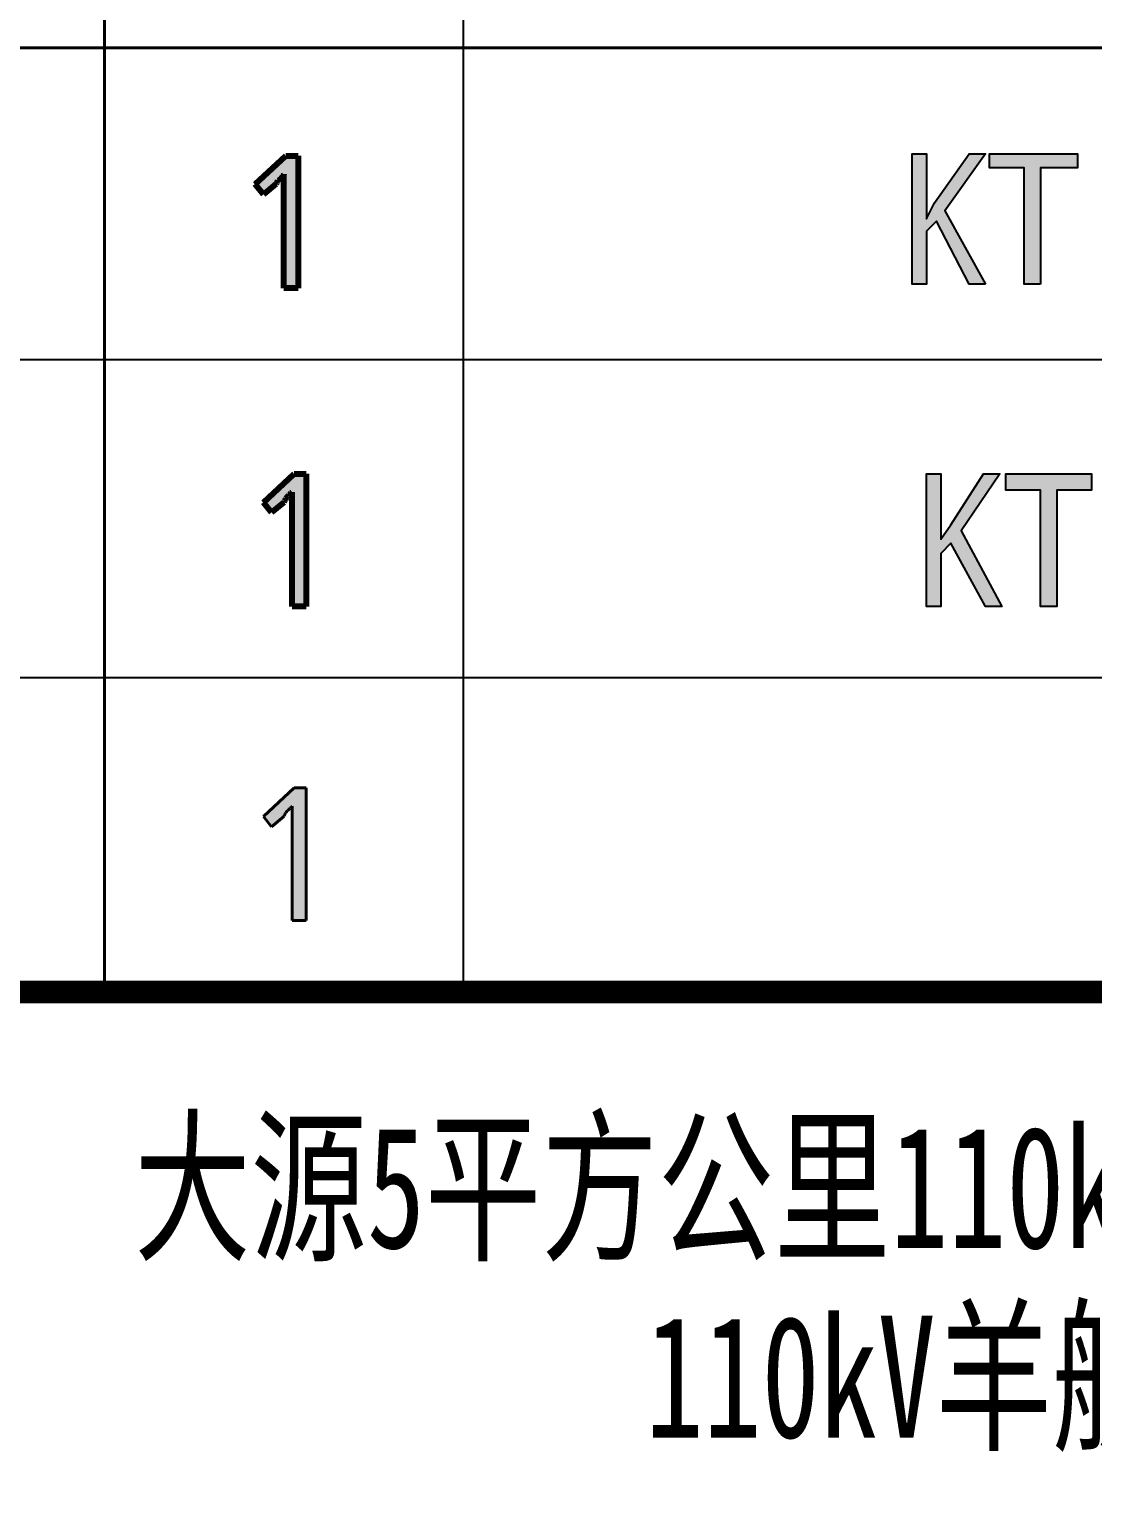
# Model space of a CAD drawing. Extents: x 457 to 4918, y -67 to 391.
# Drawn here: x 3565.27 to 3588.83, y -33.38 to -0.86 of the extents above; entities that cross this region are included whole.
import ezdxf

# ---------------------------------------------------------------- set-up
doc = ezdxf.new("R2010")
doc.units = 0
doc.header["$LTSCALE"] = 40
doc.header["$MEASUREMENT"] = 0
doc.layers.get('0').update_dxf_attribs({"linetype": 'CONTINUOUS'})
for name, color, linetype in [('at_Entity', 7, 'CONTINUOUS'), ('at_Solid', 7, 'CONTINUOUS'), ('图框', 7, 'CONTINUOUS')]:
    doc.layers.add(name, color=color, linetype=linetype)
doc.styles.add('宋体', font='', dxfattribs={"height": 3.75})
doc.styles.get('宋体').set_extended_font_data('宋体')

msp = doc.modelspace()

# ---------------------------------------------------------------- hatches: boundary and pattern name
at = {"layer": 'at_Solid'}
for points in [[(3571.224, -6.596), (3570.907, -6.596), (3570.907, -4.788), (3570.907, -4.728), (3570.907, -4.673), (3570.907, -4.64), (3570.907, -4.607), (3570.907, -4.547), (3570.907, -4.487), (3570.907, -4.44), (3570.907, -4.381), (3570.907, -4.347), (3570.907, -4.304), (3570.907, -4.259), (3570.907, -4.201), (3570.907, -4.167), (3570.907, -4.129), (3570.907, -4.098), (3570.907, -4.065), (3570.906, -4.072), (3570.901, -4.089), (3570.888, -4.104), (3570.862, -4.11), (3570.861, -4.136), (3570.856, -4.153), (3570.843, -4.155), (3570.817, -4.155), (3570.816, -4.182), (3570.811, -4.198), (3570.798, -4.201), (3570.772, -4.201), (3570.764, -4.227), (3570.748, -4.249), (3570.733, -4.265), (3570.726, -4.291), (3570.455, -4.517), (3570.274, -4.291), (3570.952, -3.658), (3571.224, -3.658)], [(3586.456, -6.506), (3586.095, -6.506), (3585.372, -5.105), (3585.146, -5.331), (3585.146, -6.506), (3584.829, -6.506), (3584.829, -3.613), (3585.146, -3.613), (3585.146, -5.059), (3585.326, -4.698), (3586.095, -3.613), (3586.456, -3.613), (3585.552, -4.879)], [(3587.677, -6.506), (3587.315, -6.506), (3587.315, -3.929), (3586.547, -3.929), (3586.547, -3.613), (3588.491, -3.613), (3588.491, -3.929), (3587.677, -3.929)], [(3571.404, -13.648), (3571.088, -13.648), (3571.088, -11.84), (3571.088, -11.78), (3571.088, -11.725), (3571.088, -11.692), (3571.088, -11.659), (3571.088, -11.598), (3571.088, -11.538), (3571.088, -11.492), (3571.088, -11.433), (3571.088, -11.398), (3571.088, -11.355), (3571.088, -11.311), (3571.088, -11.252), (3571.088, -11.218), (3571.088, -11.18), (3571.088, -11.149), (3571.088, -11.116), (3571.081, -11.124), (3571.064, -11.14), (3571.049, -11.155), (3571.043, -11.162), (3571.036, -11.169), (3571.019, -11.185), (3571.004, -11.2), (3570.998, -11.207), (3570.99, -11.214), (3570.974, -11.23), (3570.959, -11.245), (3570.952, -11.252), (3570.945, -11.279), (3570.929, -11.301), (3570.914, -11.316), (3570.907, -11.342), (3570.636, -11.568), (3570.455, -11.342), (3571.133, -10.71), (3571.404, -10.71)], [(3586.818, -13.648), (3586.456, -13.648), (3585.688, -12.247), (3585.462, -12.473), (3585.462, -13.648), (3585.146, -13.648), (3585.146, -10.71), (3585.462, -10.71), (3585.462, -12.156), (3585.688, -11.84), (3586.411, -10.71), (3586.773, -10.71), (3585.914, -11.975)], [(3588.039, -13.648), (3587.677, -13.648), (3587.677, -11.071), (3586.909, -11.071), (3586.909, -10.71), (3588.807, -10.71), (3588.807, -11.071), (3588.039, -11.071)], [(3571.404, -20.609), (3571.088, -20.609), (3571.088, -18.756), (3571.088, -18.721), (3571.088, -18.678), (3571.088, -18.634), (3571.088, -18.575), (3571.088, -18.54), (3571.088, -18.497), (3571.088, -18.453), (3571.088, -18.394), (3571.088, -18.353), (3571.088, -18.298), (3571.088, -18.253), (3571.088, -18.213), (3571.088, -18.179), (3571.088, -18.141), (3571.088, -18.11), (3571.088, -18.078), (3571.081, -18.085), (3571.064, -18.101), (3571.049, -18.116), (3571.043, -18.123), (3571.036, -18.13), (3571.019, -18.146), (3571.004, -18.161), (3570.998, -18.168), (3570.99, -18.175), (3570.974, -18.191), (3570.959, -18.206), (3570.952, -18.213), (3570.945, -18.24), (3570.929, -18.262), (3570.914, -18.277), (3570.907, -18.304), (3570.636, -18.53), (3570.455, -18.304), (3571.133, -17.671), (3571.404, -17.671)]]:
    msp.add_hatch(color=0, dxfattribs=at).paths.add_polyline_path(points)

# ---------------------------------------------------------------- linework, layer by layer
at = {"color": 0, "lineweight": 5}
msp.add_lwpolyline([(3655.027, -22.194), (3475.532, -22.194)], close=True, dxfattribs=at)
msp.add_lwpolyline([(3655.027, -22.194), (3475.532, -22.194)], close=True, dxfattribs=at)
msp.add_open_spline([(3475.532, -22.194), (3475.532, -22.194), (3655.027, -22.194), (3655.027, -22.194)], degree=3, dxfattribs=at)
at = {"layer": 'at_Entity', "color": 7, "lineweight": 40}
msp.add_line((3566.929, -22.191), (3566.929, 26.762), dxfattribs=at)
at = {"layer": 'at_Entity', "color": 0, "lineweight": 40}
for p, q in [((3654.937, -1.263), (3474.899, -1.263)), ((3570.455, -18.304), (3571.133, -17.671)), ((3571.133, -17.671), (3571.404, -17.671)), ((3571.404, -17.671), (3571.404, -20.609)), ((3570.952, -18.213), (3570.945, -18.24)), ((3570.959, -18.206), (3570.952, -18.213)), ((3570.974, -18.191), (3570.959, -18.206)), ((3570.99, -18.175), (3570.974, -18.191)), ((3570.998, -18.168), (3570.99, -18.175)), ((3571.004, -18.161), (3570.998, -18.168)), ((3571.019, -18.146), (3571.004, -18.161)), ((3571.036, -18.13), (3571.019, -18.146)), ((3571.043, -18.123), (3571.036, -18.13)), ((3571.049, -18.116), (3571.043, -18.123)), ((3571.064, -18.101), (3571.049, -18.116)), ((3571.081, -18.085), (3571.064, -18.101)), ((3571.088, -18.078), (3571.081, -18.085)), ((3571.088, -18.11), (3571.088, -18.078)), ((3571.088, -18.141), (3571.088, -18.11)), ((3571.088, -18.179), (3571.088, -18.141)), ((3571.088, -18.213), (3571.088, -18.179)), ((3571.088, -18.253), (3571.088, -18.213)), ((3570.636, -18.53), (3570.455, -18.304)), ((3570.907, -18.304), (3570.636, -18.53)), ((3570.914, -18.277), (3570.907, -18.304)), ((3570.929, -18.262), (3570.914, -18.277)), ((3570.945, -18.24), (3570.929, -18.262)), ((3571.088, -18.298), (3571.088, -18.253)), ((3571.088, -18.353), (3571.088, -18.298)), ((3571.088, -18.394), (3571.088, -18.353)), ((3571.088, -18.453), (3571.088, -18.394)), ((3571.088, -18.497), (3571.088, -18.453)), ((3571.088, -18.54), (3571.088, -18.497)), ((3571.088, -18.575), (3571.088, -18.54)), ((3571.088, -18.634), (3571.088, -18.575)), ((3571.088, -18.678), (3571.088, -18.634)), ((3571.088, -18.721), (3571.088, -18.678)), ((3571.088, -18.756), (3571.088, -18.721)), ((3571.088, -20.609), (3571.088, -18.756)), ((3571.404, -20.609), (3571.088, -20.609))]:
    msp.add_line(p, q, dxfattribs=at)
at = {"layer": 'at_Entity', "color": 0, "lineweight": 80}
for p, q in [((3570.274, -4.291), (3570.952, -3.658)), ((3570.952, -3.658), (3571.224, -3.658)), ((3571.224, -3.658), (3571.224, -6.596)), ((3570.764, -4.227), (3570.748, -4.249)), ((3570.772, -4.201), (3570.764, -4.227)), ((3570.798, -4.201), (3570.772, -4.201)), ((3570.811, -4.198), (3570.798, -4.201)), ((3570.816, -4.182), (3570.811, -4.198)), ((3570.817, -4.155), (3570.816, -4.182)), ((3570.843, -4.155), (3570.817, -4.155)), ((3570.856, -4.153), (3570.843, -4.155)), ((3570.861, -4.136), (3570.856, -4.153)), ((3570.862, -4.11), (3570.861, -4.136)), ((3570.888, -4.104), (3570.862, -4.11)), ((3570.901, -4.089), (3570.888, -4.104)), ((3570.906, -4.072), (3570.901, -4.089)), ((3570.907, -4.065), (3570.906, -4.072)), ((3570.907, -4.098), (3570.907, -4.065)), ((3570.907, -4.129), (3570.907, -4.098)), ((3570.907, -4.167), (3570.907, -4.129)), ((3570.907, -4.201), (3570.907, -4.167)), ((3570.907, -4.259), (3570.907, -4.201)), ((3570.455, -4.517), (3570.274, -4.291)), ((3570.726, -4.291), (3570.455, -4.517)), ((3570.733, -4.265), (3570.726, -4.291)), ((3570.748, -4.249), (3570.733, -4.265)), ((3570.907, -4.304), (3570.907, -4.259)), ((3570.907, -4.347), (3570.907, -4.304)), ((3570.907, -4.381), (3570.907, -4.347)), ((3570.907, -4.44), (3570.907, -4.381)), ((3570.907, -4.487), (3570.907, -4.44)), ((3570.907, -4.547), (3570.907, -4.487)), ((3570.907, -4.607), (3570.907, -4.547)), ((3570.907, -4.64), (3570.907, -4.607)), ((3570.907, -4.673), (3570.907, -4.64)), ((3570.907, -4.728), (3570.907, -4.673)), ((3570.907, -4.788), (3570.907, -4.728)), ((3570.907, -6.596), (3570.907, -4.788)), ((3571.224, -6.596), (3570.907, -6.596)), ((3570.455, -11.342), (3571.133, -10.71)), ((3571.133, -10.71), (3571.404, -10.71)), ((3571.404, -10.71), (3571.404, -13.648)), ((3570.636, -11.568), (3570.455, -11.342)), ((3570.907, -11.342), (3570.636, -11.568)), ((3570.914, -11.316), (3570.907, -11.342)), ((3570.929, -11.301), (3570.914, -11.316)), ((3570.945, -11.279), (3570.929, -11.301)), ((3570.952, -11.252), (3570.945, -11.279)), ((3570.959, -11.245), (3570.952, -11.252)), ((3570.974, -11.23), (3570.959, -11.245)), ((3570.99, -11.214), (3570.974, -11.23)), ((3570.998, -11.207), (3570.99, -11.214)), ((3571.004, -11.2), (3570.998, -11.207)), ((3571.019, -11.185), (3571.004, -11.2)), ((3571.036, -11.169), (3571.019, -11.185)), ((3571.043, -11.162), (3571.036, -11.169)), ((3571.049, -11.155), (3571.043, -11.162)), ((3571.064, -11.14), (3571.049, -11.155)), ((3571.081, -11.124), (3571.064, -11.14)), ((3571.088, -11.116), (3571.081, -11.124)), ((3571.088, -11.149), (3571.088, -11.116)), ((3571.088, -11.18), (3571.088, -11.149)), ((3571.088, -11.218), (3571.088, -11.18)), ((3571.088, -11.252), (3571.088, -11.218)), ((3571.088, -11.311), (3571.088, -11.252)), ((3571.088, -11.355), (3571.088, -11.311)), ((3571.088, -11.398), (3571.088, -11.355)), ((3571.088, -11.433), (3571.088, -11.398)), ((3571.088, -11.492), (3571.088, -11.433)), ((3571.088, -11.538), (3571.088, -11.492)), ((3571.088, -11.598), (3571.088, -11.538)), ((3571.088, -11.659), (3571.088, -11.598)), ((3571.088, -11.692), (3571.088, -11.659)), ((3571.088, -11.725), (3571.088, -11.692)), ((3571.088, -11.78), (3571.088, -11.725)), ((3571.088, -11.84), (3571.088, -11.78)), ((3571.088, -13.648), (3571.088, -11.84)), ((3571.404, -13.648), (3571.088, -13.648))]:
    msp.add_line(p, q, dxfattribs=at)
at = {"layer": 'at_Entity', "color": 7}
for points in [[(3574.885, -22.191), (3574.885, 26.762)], [(3655.02, -22.191), (3474.982, -22.191)]]:
    msp.add_lwpolyline(points, dxfattribs=at)
at = {"layer": 'at_Entity', "color": 0}
for points in [[(3586.456, -6.506), (3586.095, -6.506), (3585.372, -5.105), (3585.146, -5.331), (3585.146, -6.506), (3584.829, -6.506), (3584.829, -3.613), (3585.146, -3.613), (3585.146, -5.059), (3585.326, -4.698), (3586.095, -3.613), (3586.456, -3.613), (3585.552, -4.879), (3586.456, -6.506)], [(3587.677, -6.506), (3587.315, -6.506), (3587.315, -3.929), (3586.547, -3.929), (3586.547, -3.613), (3588.491, -3.613), (3588.491, -3.929), (3587.677, -3.929), (3587.677, -6.506)], [(3654.937, -8.178), (3474.899, -8.178)], [(3586.818, -13.648), (3586.456, -13.648), (3585.688, -12.247), (3585.462, -12.473), (3585.462, -13.648), (3585.146, -13.648), (3585.146, -10.71), (3585.462, -10.71), (3585.462, -12.156), (3585.688, -11.84), (3586.411, -10.71), (3586.773, -10.71), (3585.914, -11.975), (3586.818, -13.648), (3586.818, -13.648)], [(3588.039, -13.648), (3587.677, -13.648), (3587.677, -11.071), (3586.909, -11.071), (3586.909, -10.71), (3588.807, -10.71), (3588.807, -11.071), (3588.039, -11.071), (3588.039, -13.648), (3588.039, -13.648)], [(3654.937, -15.23), (3474.899, -15.23)]]:
    msp.add_lwpolyline(points, dxfattribs=at)
at = {"layer": '图框', "color": 0, "lineweight": 60, "const_width": 0.5}
msp.add_lwpolyline([(3475.11, -62.194), (3475.11, -22.194), (3655.027, -22.194)], dxfattribs=at)

# ---------------------------------------------------------------- texts
at = {"color": 3, "style": '宋体', "width": 0.7}
for s, p in [('大源5平方公里110kV及以上电力迁改下地工程', (3567.592, -27.871)), ('110kV羊航线迁改下地工程 ', (3578.923, -32.072))]:
    msp.add_text(s, height=2.7, dxfattribs=at).set_placement(p)

doc.saveas('drawing.dxf')
